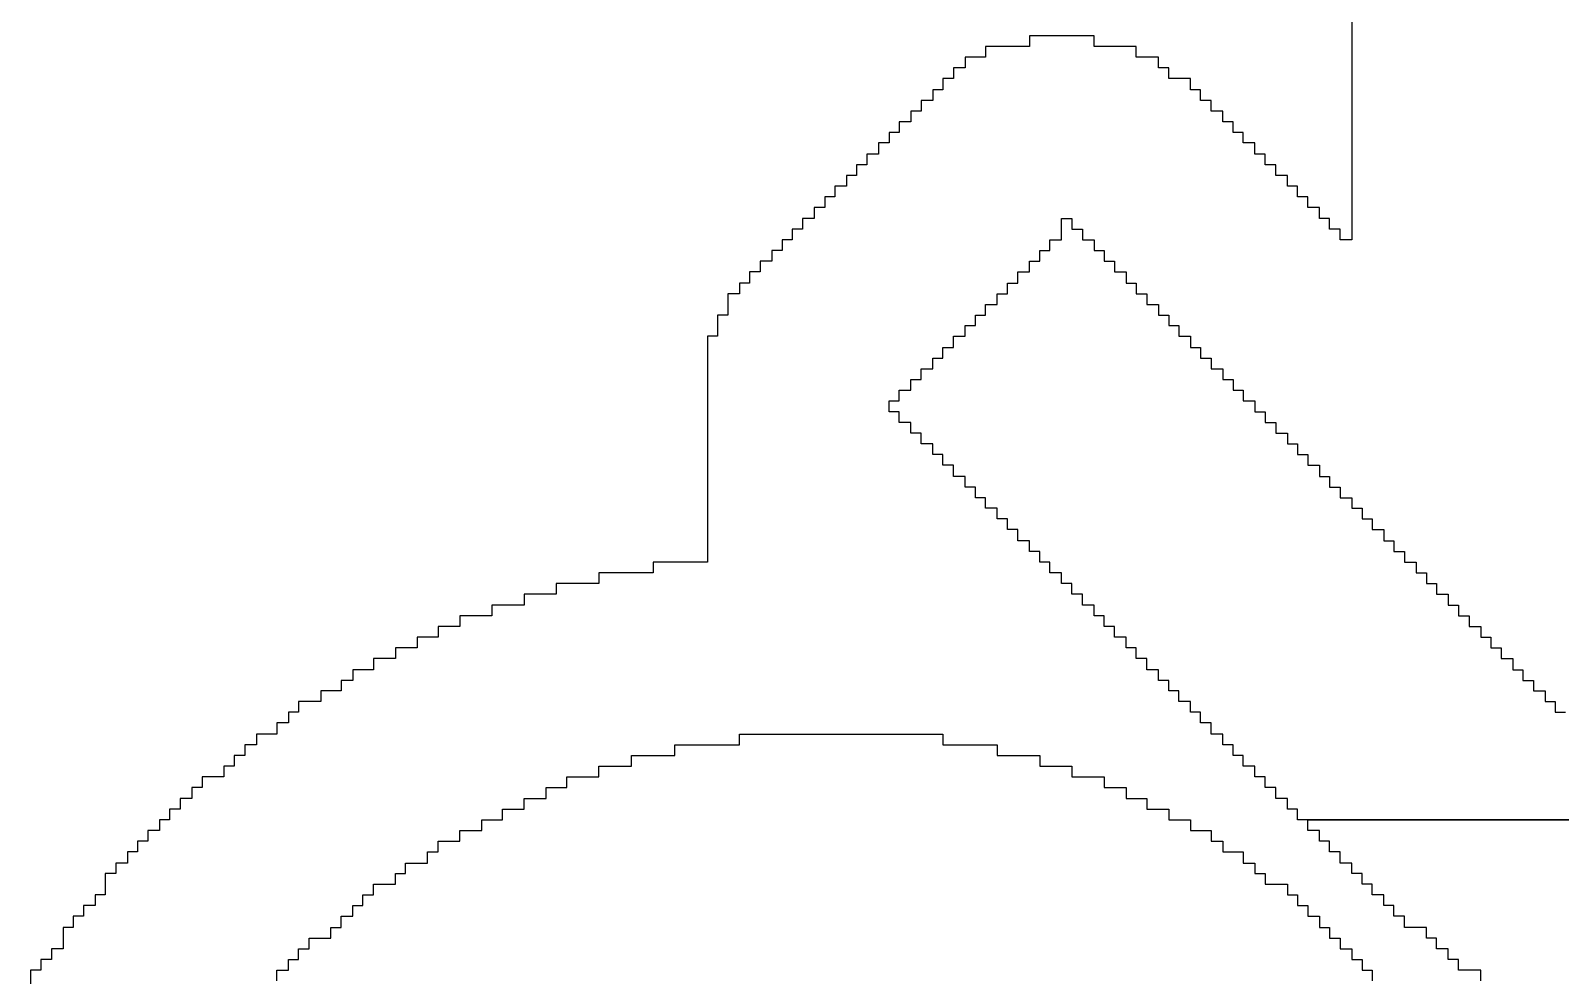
# Model space of a CAD drawing. Extents: x 134.1 to 218.7, y -126.2 to -72.1.
# Drawn here: x 139.479 to 142.494, y -116.819 to -114.957 of the extents above; entities that cross this region are included whole.
import ezdxf

# ---------------------------------------------------------------- set-up
doc = ezdxf.new("R2010")
doc.units = 0
doc.header["$MEASUREMENT"] = 0
doc.layers.add('BLACK', color=7, linetype='CONTINUOUS')

msp = doc.modelspace()

# ---------------------------------------------------------------- linework, layer by layer
at = {"layer": 'BLACK', "linetype": 'CONTINUOUS'}
for p, q in [((142.083, -114.565), (142.083, -115.369)), ((141.448, -114.988), (141.361, -114.988)), ((141.361, -114.988), (141.361, -115.009)), ((141.575, -114.967), (141.448, -114.967)), ((141.448, -114.967), (141.448, -114.988)), ((141.575, -114.988), (141.575, -114.967)), ((141.658, -114.988), (141.575, -114.988)), ((141.658, -115.009), (141.658, -114.988)), ((141.361, -115.009), (141.321, -115.009)), ((141.321, -115.009), (141.321, -115.03)), ((141.702, -115.009), (141.658, -115.009)), ((141.702, -115.03), (141.702, -115.009)), ((141.298, -115.051), (141.277, -115.051)), ((141.277, -115.051), (141.277, -115.073)), ((141.321, -115.03), (141.298, -115.03)), ((141.298, -115.03), (141.298, -115.051)), ((141.722, -115.03), (141.702, -115.03)), ((141.722, -115.051), (141.722, -115.03)), ((141.765, -115.051), (141.722, -115.051)), ((141.765, -115.073), (141.765, -115.051)), ((141.277, -115.073), (141.257, -115.073)), ((141.257, -115.073), (141.257, -115.094)), ((141.785, -115.073), (141.765, -115.073)), ((141.785, -115.094), (141.785, -115.073)), ((141.257, -115.094), (141.234, -115.094)), ((141.234, -115.094), (141.234, -115.115)), ((141.806, -115.094), (141.785, -115.094)), ((141.806, -115.115), (141.806, -115.094)), ((141.214, -115.136), (141.191, -115.136)), ((141.191, -115.136), (141.191, -115.157)), ((141.234, -115.115), (141.214, -115.115)), ((141.214, -115.115), (141.214, -115.136)), ((141.829, -115.115), (141.806, -115.115)), ((141.829, -115.136), (141.829, -115.115)), ((141.849, -115.136), (141.829, -115.136)), ((141.849, -115.157), (141.849, -115.136)), ((141.191, -115.157), (141.171, -115.157)), ((141.171, -115.157), (141.171, -115.178)), ((141.869, -115.157), (141.849, -115.157)), ((141.869, -115.178), (141.869, -115.157)), ((141.15, -115.2), (141.127, -115.2)), ((141.127, -115.2), (141.127, -115.221)), ((141.171, -115.178), (141.15, -115.178)), ((141.15, -115.178), (141.15, -115.2)), ((141.892, -115.178), (141.869, -115.178)), ((141.892, -115.2), (141.892, -115.178)), ((141.912, -115.2), (141.892, -115.2)), ((141.912, -115.221), (141.912, -115.2)), ((141.127, -115.221), (141.107, -115.221)), ((141.107, -115.221), (141.107, -115.242)), ((141.933, -115.221), (141.912, -115.221)), ((141.933, -115.242), (141.933, -115.221)), ((141.087, -115.263), (141.064, -115.263)), ((141.064, -115.263), (141.064, -115.284)), ((141.107, -115.242), (141.087, -115.242)), ((141.087, -115.242), (141.087, -115.263)), ((141.956, -115.242), (141.933, -115.242)), ((141.956, -115.263), (141.956, -115.242)), ((141.976, -115.263), (141.956, -115.263)), ((141.976, -115.284), (141.976, -115.263)), ((141.064, -115.284), (141.044, -115.284)), ((141.044, -115.284), (141.044, -115.305)), ((141.996, -115.284), (141.976, -115.284)), ((141.996, -115.305), (141.996, -115.284)), ((141.044, -115.305), (141.023, -115.305)), ((141.023, -115.305), (141.023, -115.327)), ((142.019, -115.305), (141.996, -115.305)), ((142.019, -115.327), (142.019, -115.305)), ((141, -115.348), (140.98, -115.348)), ((140.98, -115.348), (140.98, -115.369)), ((141.023, -115.327), (141, -115.327)), ((141, -115.327), (141, -115.348)), ((141.511, -115.369), (141.511, -115.327)), ((141.511, -115.327), (141.531, -115.327)), ((141.531, -115.327), (141.531, -115.348)), ((141.531, -115.348), (141.552, -115.348)), ((141.552, -115.348), (141.552, -115.369)), ((142.039, -115.327), (142.019, -115.327)), ((142.039, -115.348), (142.039, -115.327)), ((142.06, -115.348), (142.039, -115.348)), ((142.06, -115.369), (142.06, -115.348)), ((140.98, -115.369), (140.96, -115.369)), ((140.96, -115.369), (140.96, -115.39)), ((141.488, -115.39), (141.488, -115.369)), ((141.488, -115.369), (141.511, -115.369)), ((141.552, -115.369), (141.575, -115.369)), ((141.575, -115.369), (141.575, -115.39)), ((142.083, -115.369), (142.06, -115.369)), ((140.94, -115.411), (140.917, -115.411)), ((140.917, -115.411), (140.917, -115.432)), ((140.96, -115.39), (140.94, -115.39)), ((140.94, -115.39), (140.94, -115.411)), ((141.448, -115.432), (141.448, -115.411)), ((141.448, -115.411), (141.468, -115.411)), ((141.468, -115.411), (141.468, -115.39)), ((141.468, -115.39), (141.488, -115.39)), ((141.575, -115.39), (141.595, -115.39)), ((141.595, -115.39), (141.595, -115.411)), ((141.595, -115.411), (141.615, -115.411)), ((141.615, -115.411), (141.615, -115.432)), ((140.917, -115.432), (140.896, -115.432)), ((140.896, -115.432), (140.896, -115.454)), ((141.425, -115.454), (141.425, -115.432)), ((141.425, -115.432), (141.448, -115.432)), ((141.615, -115.432), (141.638, -115.432)), ((141.638, -115.432), (141.638, -115.454)), ((140.896, -115.454), (140.876, -115.454)), ((140.876, -115.454), (140.876, -115.475)), ((141.404, -115.475), (141.404, -115.454)), ((141.404, -115.454), (141.425, -115.454)), ((141.638, -115.454), (141.658, -115.454)), ((141.658, -115.454), (141.658, -115.475)), ((140.876, -115.475), (140.853, -115.475)), ((140.853, -115.475), (140.853, -115.517)), ((141.361, -115.517), (141.361, -115.496)), ((141.361, -115.496), (141.384, -115.496)), ((141.384, -115.496), (141.384, -115.475)), ((141.384, -115.475), (141.404, -115.475)), ((141.658, -115.475), (141.679, -115.475)), ((141.679, -115.475), (141.679, -115.496)), ((141.679, -115.496), (141.702, -115.496)), ((141.702, -115.496), (141.702, -115.517)), ((140.853, -115.517), (140.833, -115.517)), ((140.833, -115.517), (140.833, -115.559)), ((141.341, -115.538), (141.341, -115.517)), ((141.341, -115.517), (141.361, -115.517)), ((141.702, -115.517), (141.722, -115.517)), ((141.722, -115.517), (141.722, -115.538)), ((140.833, -115.559), (140.813, -115.559)), ((140.813, -115.559), (140.813, -116.004)), ((141.298, -115.581), (141.298, -115.559)), ((141.298, -115.559), (141.321, -115.559)), ((141.321, -115.559), (141.321, -115.538)), ((141.321, -115.538), (141.341, -115.538)), ((141.722, -115.538), (141.742, -115.538)), ((141.742, -115.538), (141.742, -115.559)), ((141.742, -115.559), (141.765, -115.559)), ((141.765, -115.559), (141.765, -115.581)), ((141.277, -115.602), (141.277, -115.581)), ((141.277, -115.581), (141.298, -115.581)), ((141.765, -115.581), (141.785, -115.581)), ((141.785, -115.581), (141.785, -115.602)), ((141.234, -115.644), (141.234, -115.623)), ((141.234, -115.623), (141.257, -115.623)), ((141.257, -115.623), (141.257, -115.602)), ((141.257, -115.602), (141.277, -115.602)), ((141.785, -115.602), (141.806, -115.602)), ((141.806, -115.602), (141.806, -115.623)), ((141.806, -115.623), (141.829, -115.623)), ((141.829, -115.623), (141.829, -115.644)), ((141.214, -115.665), (141.214, -115.644)), ((141.214, -115.644), (141.234, -115.644)), ((141.829, -115.644), (141.849, -115.644)), ((141.849, -115.644), (141.849, -115.665)), ((141.191, -115.686), (141.191, -115.665)), ((141.191, -115.665), (141.214, -115.665)), ((141.849, -115.665), (141.869, -115.665)), ((141.869, -115.665), (141.869, -115.686)), ((141.171, -115.708), (141.171, -115.686)), ((141.171, -115.686), (141.191, -115.686)), ((141.191, -115.708), (141.171, -115.708)), ((141.191, -115.729), (141.191, -115.708)), ((141.869, -115.686), (141.892, -115.686)), ((141.892, -115.686), (141.892, -115.708)), ((141.892, -115.708), (141.912, -115.708)), ((141.912, -115.708), (141.912, -115.729)), ((141.214, -115.729), (141.191, -115.729)), ((141.214, -115.75), (141.214, -115.729)), ((141.912, -115.729), (141.933, -115.729)), ((141.933, -115.729), (141.933, -115.75)), ((141.234, -115.75), (141.214, -115.75)), ((141.234, -115.771), (141.234, -115.75)), ((141.257, -115.771), (141.234, -115.771)), ((141.257, -115.792), (141.257, -115.771)), ((141.933, -115.75), (141.956, -115.75)), ((141.956, -115.75), (141.956, -115.771)), ((141.956, -115.771), (141.976, -115.771)), ((141.976, -115.771), (141.976, -115.792)), ((141.277, -115.792), (141.257, -115.792)), ((141.277, -115.813), (141.277, -115.792)), ((141.976, -115.792), (141.996, -115.792)), ((141.996, -115.792), (141.996, -115.813)), ((141.298, -115.813), (141.277, -115.813)), ((141.298, -115.835), (141.298, -115.813)), ((141.321, -115.835), (141.298, -115.835)), ((141.321, -115.856), (141.321, -115.835)), ((141.996, -115.813), (142.019, -115.813)), ((142.019, -115.813), (142.019, -115.835)), ((142.019, -115.835), (142.039, -115.835)), ((142.039, -115.835), (142.039, -115.856)), ((141.341, -115.856), (141.321, -115.856)), ((141.341, -115.877), (141.341, -115.856)), ((142.039, -115.856), (142.06, -115.856)), ((142.06, -115.856), (142.06, -115.877)), ((141.361, -115.877), (141.341, -115.877)), ((141.361, -115.898), (141.361, -115.877)), ((142.06, -115.877), (142.083, -115.877)), ((142.083, -115.877), (142.083, -115.898)), ((141.384, -115.898), (141.361, -115.898)), ((141.384, -115.919), (141.384, -115.898)), ((141.404, -115.919), (141.384, -115.919)), ((141.404, -115.94), (141.404, -115.919)), ((142.083, -115.898), (142.103, -115.898)), ((142.103, -115.898), (142.103, -115.919)), ((142.103, -115.919), (142.123, -115.919)), ((142.123, -115.919), (142.123, -115.94)), ((141.425, -115.94), (141.404, -115.94)), ((141.425, -115.962), (141.425, -115.94)), ((142.123, -115.94), (142.146, -115.94)), ((142.146, -115.94), (142.146, -115.962)), ((141.448, -115.962), (141.425, -115.962)), ((141.448, -115.983), (141.448, -115.962)), ((141.468, -115.983), (141.448, -115.983)), ((141.468, -116.004), (141.468, -115.983)), ((142.146, -115.962), (142.166, -115.962)), ((142.166, -115.962), (142.166, -115.983)), ((142.166, -115.983), (142.187, -115.983)), ((142.187, -115.983), (142.187, -116.004)), ((140.813, -116.004), (140.706, -116.004)), ((140.706, -116.004), (140.706, -116.025)), ((141.488, -116.004), (141.468, -116.004)), ((141.488, -116.025), (141.488, -116.004)), ((142.187, -116.004), (142.21, -116.004)), ((142.21, -116.004), (142.21, -116.025)), ((140.599, -116.046), (140.515, -116.046)), ((140.515, -116.046), (140.515, -116.067)), ((140.706, -116.025), (140.599, -116.025)), ((140.599, -116.025), (140.599, -116.046)), ((141.511, -116.025), (141.488, -116.025)), ((141.511, -116.046), (141.511, -116.025)), ((141.531, -116.046), (141.511, -116.046)), ((141.531, -116.067), (141.531, -116.046)), ((142.21, -116.025), (142.23, -116.025)), ((142.23, -116.025), (142.23, -116.046)), ((142.23, -116.046), (142.25, -116.046)), ((142.25, -116.046), (142.25, -116.067)), ((140.515, -116.067), (140.452, -116.067)), ((140.452, -116.067), (140.452, -116.089)), ((141.552, -116.067), (141.531, -116.067)), ((141.552, -116.089), (141.552, -116.067)), ((142.25, -116.067), (142.273, -116.067)), ((142.273, -116.067), (142.273, -116.089)), ((140.452, -116.089), (140.388, -116.089)), ((140.388, -116.089), (140.388, -116.11)), ((141.575, -116.089), (141.552, -116.089)), ((141.575, -116.11), (141.575, -116.089)), ((142.273, -116.089), (142.293, -116.089)), ((142.293, -116.089), (142.293, -116.11)), ((140.325, -116.131), (140.282, -116.131)), ((140.282, -116.131), (140.282, -116.152)), ((140.388, -116.11), (140.325, -116.11)), ((140.325, -116.11), (140.325, -116.131)), ((141.595, -116.11), (141.575, -116.11)), ((141.595, -116.131), (141.595, -116.11)), ((141.615, -116.131), (141.595, -116.131)), ((141.615, -116.152), (141.615, -116.131)), ((142.293, -116.11), (142.314, -116.11)), ((142.314, -116.11), (142.314, -116.131)), ((142.314, -116.131), (142.337, -116.131)), ((142.337, -116.131), (142.337, -116.152)), ((140.282, -116.152), (140.241, -116.152)), ((140.241, -116.152), (140.241, -116.173)), ((141.638, -116.152), (141.615, -116.152)), ((141.638, -116.173), (141.638, -116.152)), ((142.337, -116.152), (142.357, -116.152)), ((142.357, -116.152), (142.357, -116.173)), ((140.198, -116.194), (140.155, -116.194)), ((140.155, -116.194), (140.155, -116.216)), ((140.241, -116.173), (140.198, -116.173)), ((140.198, -116.173), (140.198, -116.194)), ((141.658, -116.173), (141.638, -116.173)), ((141.658, -116.194), (141.658, -116.173)), ((141.679, -116.194), (141.658, -116.194)), ((141.679, -116.216), (141.679, -116.194)), ((142.357, -116.173), (142.377, -116.173)), ((142.377, -116.173), (142.377, -116.194)), ((142.377, -116.194), (142.4, -116.194)), ((142.4, -116.194), (142.4, -116.216)), ((140.155, -116.216), (140.114, -116.216)), ((140.114, -116.216), (140.114, -116.237)), ((141.702, -116.216), (141.679, -116.216)), ((141.702, -116.237), (141.702, -116.216)), ((142.4, -116.216), (142.42, -116.216)), ((142.42, -116.216), (142.42, -116.237)), ((140.091, -116.258), (140.051, -116.258)), ((140.051, -116.258), (140.051, -116.279)), ((140.114, -116.237), (140.091, -116.237)), ((140.091, -116.237), (140.091, -116.258)), ((141.722, -116.237), (141.702, -116.237)), ((141.722, -116.258), (141.722, -116.237)), ((141.742, -116.258), (141.722, -116.258)), ((141.742, -116.279), (141.742, -116.258)), ((142.42, -116.237), (142.441, -116.237)), ((142.441, -116.237), (142.441, -116.258)), ((142.441, -116.258), (142.464, -116.258)), ((142.464, -116.258), (142.464, -116.279)), ((140.051, -116.279), (140.007, -116.279)), ((140.007, -116.279), (140.007, -116.3)), ((141.765, -116.279), (141.742, -116.279)), ((141.765, -116.3), (141.765, -116.279)), ((142.464, -116.279), (142.484, -116.279)), ((142.484, -116.279), (142.484, -116.3)), ((140.007, -116.3), (139.987, -116.3)), ((139.987, -116.3), (139.987, -116.321)), ((141.785, -116.3), (141.765, -116.3)), ((141.785, -116.321), (141.785, -116.3)), ((142.484, -116.3), (142.504, -116.3)), ((139.964, -116.343), (139.924, -116.343)), ((139.924, -116.343), (139.924, -116.364)), ((139.987, -116.321), (139.964, -116.321)), ((139.964, -116.321), (139.964, -116.343)), ((140.876, -116.364), (140.876, -116.343)), ((140.876, -116.343), (141.277, -116.343)), ((141.277, -116.343), (141.277, -116.364)), ((141.806, -116.321), (141.785, -116.321)), ((141.806, -116.343), (141.806, -116.321)), ((141.829, -116.343), (141.806, -116.343)), ((141.829, -116.364), (141.829, -116.343)), ((139.924, -116.364), (139.901, -116.364)), ((139.901, -116.364), (139.901, -116.385)), ((140.749, -116.385), (140.749, -116.364)), ((140.749, -116.364), (140.876, -116.364)), ((141.277, -116.364), (141.384, -116.364)), ((141.384, -116.364), (141.384, -116.385)), ((141.849, -116.364), (141.829, -116.364)), ((141.849, -116.385), (141.849, -116.364)), ((139.88, -116.406), (139.86, -116.406)), ((139.86, -116.406), (139.86, -116.427)), ((139.901, -116.385), (139.88, -116.385)), ((139.88, -116.385), (139.88, -116.406)), ((140.599, -116.427), (140.599, -116.406)), ((140.599, -116.406), (140.663, -116.406)), ((140.663, -116.406), (140.663, -116.385)), ((140.663, -116.385), (140.749, -116.385)), ((141.384, -116.385), (141.468, -116.385)), ((141.468, -116.385), (141.468, -116.406)), ((141.468, -116.406), (141.531, -116.406)), ((141.531, -116.406), (141.531, -116.427)), ((141.869, -116.385), (141.849, -116.385)), ((141.869, -116.406), (141.869, -116.385)), ((141.892, -116.406), (141.869, -116.406)), ((141.892, -116.427), (141.892, -116.406)), ((139.86, -116.427), (139.817, -116.427)), ((139.817, -116.427), (139.817, -116.448)), ((140.536, -116.448), (140.536, -116.427)), ((140.536, -116.427), (140.599, -116.427)), ((141.531, -116.427), (141.595, -116.427)), ((141.595, -116.427), (141.595, -116.448)), ((141.912, -116.427), (141.892, -116.427)), ((141.912, -116.448), (141.912, -116.427)), ((139.817, -116.448), (139.797, -116.448)), ((139.797, -116.448), (139.797, -116.47)), ((140.495, -116.47), (140.495, -116.448)), ((140.495, -116.448), (140.536, -116.448)), ((141.595, -116.448), (141.638, -116.448)), ((141.638, -116.448), (141.638, -116.47)), ((141.933, -116.448), (141.912, -116.448)), ((141.933, -116.47), (141.933, -116.448)), ((139.774, -116.491), (139.753, -116.491)), ((139.753, -116.491), (139.753, -116.512)), ((139.797, -116.47), (139.774, -116.47)), ((139.774, -116.47), (139.774, -116.491)), ((140.409, -116.512), (140.409, -116.491)), ((140.409, -116.491), (140.452, -116.491)), ((140.452, -116.491), (140.452, -116.47)), ((140.452, -116.47), (140.495, -116.47)), ((141.638, -116.47), (141.679, -116.47)), ((141.679, -116.47), (141.679, -116.491)), ((141.679, -116.491), (141.722, -116.491)), ((141.722, -116.491), (141.722, -116.512)), ((141.956, -116.47), (141.933, -116.47)), ((141.956, -116.491), (141.956, -116.47)), ((141.976, -116.491), (141.956, -116.491)), ((141.976, -116.512), (141.976, -116.491)), ((139.753, -116.512), (139.733, -116.512)), ((139.733, -116.512), (139.733, -116.533)), ((140.368, -116.533), (140.368, -116.512)), ((140.368, -116.512), (140.409, -116.512)), ((141.722, -116.512), (141.765, -116.512)), ((141.765, -116.512), (141.765, -116.533)), ((142.845, -116.512), (141.976, -116.512)), ((141.996, -116.533), (141.996, -116.512)), ((141.996, -116.512), (143.119, -116.512)), ((139.71, -116.554), (139.69, -116.554)), ((139.69, -116.554), (139.69, -116.575)), ((139.733, -116.533), (139.71, -116.533)), ((139.71, -116.533), (139.71, -116.554)), ((140.282, -116.575), (140.282, -116.554)), ((140.282, -116.554), (140.325, -116.554)), ((140.325, -116.554), (140.325, -116.533)), ((140.325, -116.533), (140.368, -116.533)), ((141.765, -116.533), (141.806, -116.533)), ((141.806, -116.533), (141.806, -116.554)), ((141.806, -116.554), (141.829, -116.554)), ((141.829, -116.554), (141.829, -116.575)), ((142.019, -116.533), (141.996, -116.533)), ((142.019, -116.554), (142.019, -116.533)), ((142.039, -116.554), (142.019, -116.554)), ((142.039, -116.575), (142.039, -116.554)), ((139.69, -116.575), (139.67, -116.575)), ((139.67, -116.575), (139.67, -116.597)), ((140.261, -116.597), (140.261, -116.575)), ((140.261, -116.575), (140.282, -116.575)), ((141.829, -116.575), (141.869, -116.575)), ((141.869, -116.575), (141.869, -116.597)), ((142.06, -116.575), (142.039, -116.575)), ((142.06, -116.597), (142.06, -116.575)), ((139.647, -116.618), (139.626, -116.618)), ((139.626, -116.618), (139.626, -116.66)), ((139.67, -116.597), (139.647, -116.597)), ((139.647, -116.597), (139.647, -116.618)), ((140.198, -116.639), (140.198, -116.618)), ((140.198, -116.618), (140.218, -116.618)), ((140.218, -116.618), (140.218, -116.597)), ((140.218, -116.597), (140.261, -116.597)), ((141.869, -116.597), (141.892, -116.597)), ((141.892, -116.597), (141.892, -116.618)), ((141.892, -116.618), (141.912, -116.618)), ((141.912, -116.618), (141.912, -116.639)), ((142.083, -116.597), (142.06, -116.597)), ((142.083, -116.618), (142.083, -116.597)), ((142.103, -116.618), (142.083, -116.618)), ((142.103, -116.639), (142.103, -116.618)), ((140.155, -116.66), (140.155, -116.639)), ((140.155, -116.639), (140.198, -116.639)), ((141.912, -116.639), (141.956, -116.639)), ((141.956, -116.639), (141.956, -116.66)), ((142.123, -116.639), (142.103, -116.639)), ((142.123, -116.66), (142.123, -116.639)), ((139.626, -116.66), (139.606, -116.66)), ((139.606, -116.66), (139.606, -116.681)), ((140.134, -116.681), (140.134, -116.66)), ((140.134, -116.66), (140.155, -116.66)), ((141.956, -116.66), (141.976, -116.66)), ((141.976, -116.66), (141.976, -116.681)), ((142.146, -116.66), (142.123, -116.66)), ((142.146, -116.681), (142.146, -116.66)), ((139.583, -116.702), (139.563, -116.702)), ((139.563, -116.702), (139.563, -116.724)), ((139.606, -116.681), (139.583, -116.681)), ((139.583, -116.681), (139.583, -116.702)), ((140.091, -116.724), (140.091, -116.702)), ((140.091, -116.702), (140.114, -116.702)), ((140.114, -116.702), (140.114, -116.681)), ((140.114, -116.681), (140.134, -116.681)), ((141.976, -116.681), (141.996, -116.681)), ((141.996, -116.681), (141.996, -116.702)), ((141.996, -116.702), (142.019, -116.702)), ((142.019, -116.702), (142.019, -116.724)), ((142.166, -116.681), (142.146, -116.681)), ((142.166, -116.702), (142.166, -116.681)), ((142.187, -116.702), (142.166, -116.702)), ((142.187, -116.724), (142.187, -116.702)), ((139.563, -116.724), (139.543, -116.724)), ((139.543, -116.724), (139.543, -116.766)), ((140.071, -116.745), (140.071, -116.724)), ((140.071, -116.724), (140.091, -116.724)), ((142.019, -116.724), (142.039, -116.724)), ((142.039, -116.724), (142.039, -116.745)), ((142.23, -116.724), (142.187, -116.724)), ((142.23, -116.745), (142.23, -116.724)), ((139.543, -116.766), (139.52, -116.766)), ((139.52, -116.766), (139.52, -116.787)), ((140.007, -116.787), (140.007, -116.766)), ((140.007, -116.766), (140.028, -116.766)), ((140.028, -116.766), (140.028, -116.745)), ((140.028, -116.745), (140.071, -116.745)), ((142.039, -116.745), (142.06, -116.745)), ((142.06, -116.745), (142.06, -116.766)), ((142.06, -116.766), (142.083, -116.766)), ((142.083, -116.766), (142.083, -116.787)), ((142.25, -116.745), (142.23, -116.745)), ((142.25, -116.766), (142.25, -116.745)), ((142.273, -116.766), (142.25, -116.766)), ((142.273, -116.787), (142.273, -116.766)), ((139.52, -116.787), (139.499, -116.787)), ((139.499, -116.787), (139.499, -116.808)), ((139.987, -116.808), (139.987, -116.787)), ((139.987, -116.787), (140.007, -116.787)), ((142.083, -116.787), (142.103, -116.787)), ((142.103, -116.787), (142.103, -116.808)), ((142.293, -116.787), (142.273, -116.787)), ((142.293, -116.808), (142.293, -116.787)), ((139.499, -116.808), (139.479, -116.808)), ((139.479, -116.808), (139.479, -116.851)), ((139.964, -116.829), (139.964, -116.808)), ((139.964, -116.808), (139.987, -116.808)), ((142.103, -116.808), (142.123, -116.808)), ((142.123, -116.808), (142.123, -116.829)), ((142.337, -116.808), (142.293, -116.808)), ((142.337, -116.829), (142.337, -116.808))]:
    msp.add_line(p, q, dxfattribs=at)

doc.saveas('drawing.dxf')
